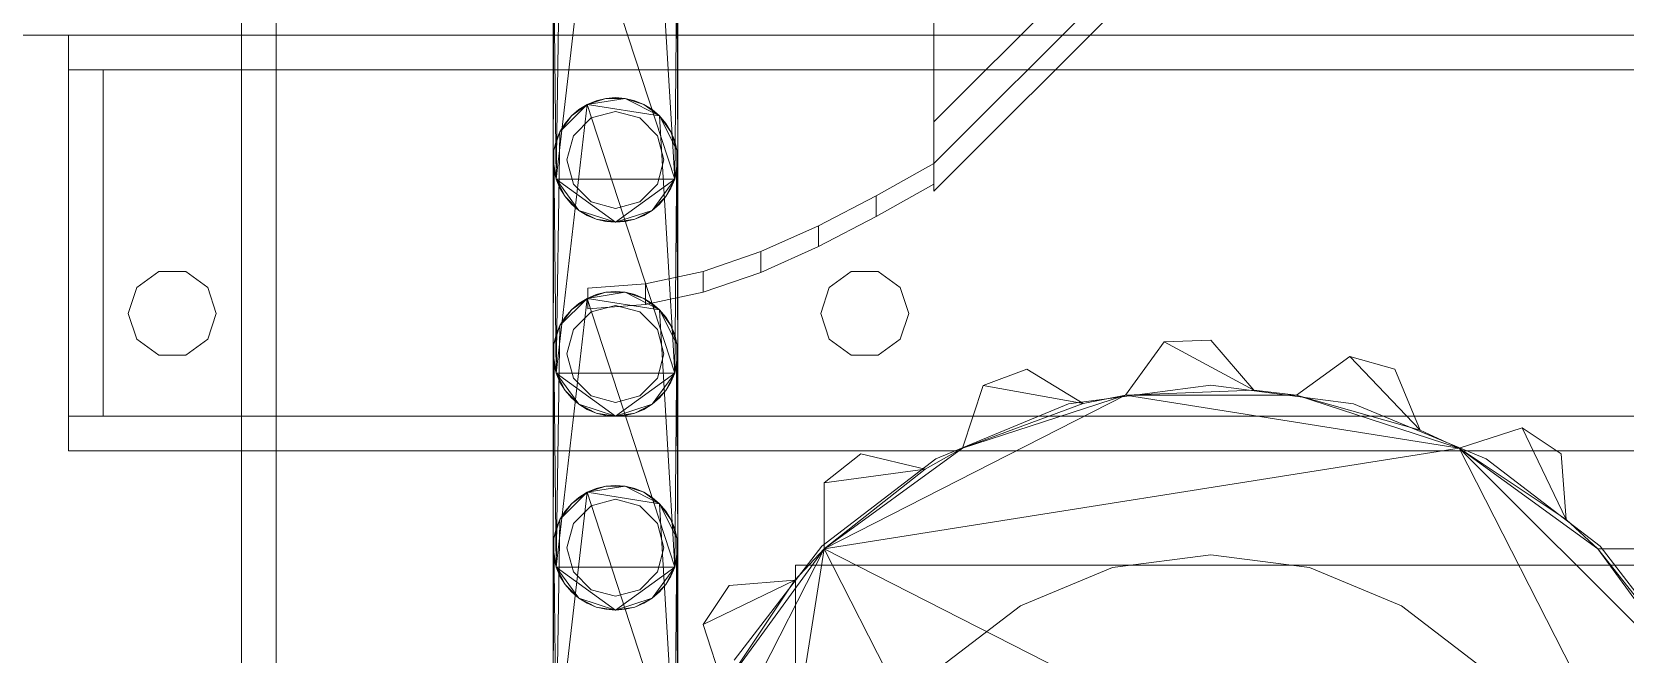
# Model space of a CAD drawing. Header units: millimetres. Extents: x -1970 to 59977, y -50268 to 6837.
# Drawn here: x 58219 to 58449.1, y 1407.1 to 1497 of the extents above; entities that cross this region are included whole.
import ezdxf

# ---------------------------------------------------------------- set-up
doc = ezdxf.new("R2010")
doc.units = ezdxf.units.MM
doc.layers.add('lateral_secador', color=7, linetype='Continuous', lineweight=0)

msp = doc.modelspace()

# ---------------------------------------------------------------- linework, layer by layer
at = {"layer": 'lateral_secador'}
for p, q in [((58249.253, 2556.5), (58249.253, 20)), ((58254.253, 20), (58254.253, 2556.5)), ((58589.253, 1724), (58349.253, 1484)), ((58589.253, 1718), (58349.253, 1478)), ((58589.253, 1714), (58349.253, 1474)), ((58349.253, 1474), (58349.253, 1543)), ((58294.694, 1475.719), (58299.167, 1514.519)), ((58299.167, 1514.519), (58311.812, 1475.719)), ((58309.616, 1512.864), (58311.812, 1475.719)), ((58294.694, 1475.719), (58295.233, 1510.586)), ((58294.253, 1478.5), (58294.364, 1507.908)), ((58294.694, 1475.719), (58294.364, 1507.908)), ((58312.142, 1507.908), (58311.812, 1475.719)), ((58312.142, 1507.908), (58312.253, 1478.5)), ((58294.253, 1506.5), (58294.253, 1478.5)), ((58312.253, 1478.5), (58312.253, 1506.5)), ((58199.253, 1496.5), (58579.253, 1496.5)), ((58224.253, 1496.5), (58554.253, 1496.5)), ((58224.253, 1496.5), (58224.253, 1491.5)), ((58224.253, 1491.5), (58554.253, 1491.5)), ((58224.253, 1491.5), (58229.253, 1491.5)), ((58224.253, 1491.5), (58224.253, 1441.5)), ((58229.253, 1441.5), (58229.253, 1491.5)), ((58294.694, 1447.719), (58299.167, 1486.519)), ((58295.233, 1482.586), (58299.167, 1486.519)), ((58296.89, 1484.864), (58299.167, 1486.519)), ((58299.167, 1486.519), (58297.962, 1485.781)), ((58299.167, 1486.519), (58301.845, 1487.389)), ((58299.167, 1486.519), (58304.661, 1487.389)), ((58300.472, 1487.059), (58299.167, 1486.519)), ((58299.167, 1486.519), (58309.616, 1484.864)), ((58299.167, 1486.519), (58311.812, 1447.719)), ((58301.845, 1487.389), (58300.472, 1487.059)), ((58303.253, 1487.5), (58301.845, 1487.389)), ((58301.845, 1487.389), (58304.661, 1487.389)), ((58304.661, 1487.389), (58303.253, 1487.5)), ((58304.661, 1487.389), (58307.339, 1486.519)), ((58306.034, 1487.059), (58304.661, 1487.389)), ((58304.661, 1487.389), (58309.616, 1484.864)), ((58307.339, 1486.519), (58306.034, 1487.059)), ((58307.339, 1486.519), (58309.616, 1484.864)), ((58308.544, 1485.781), (58307.339, 1486.519)), ((58295.233, 1482.586), (58296.89, 1484.864)), ((58296.89, 1484.864), (58295.972, 1483.79)), ((58297.962, 1485.781), (58296.89, 1484.864)), ((58299.753, 1484.562), (58297.191, 1482)), ((58303.253, 1485.5), (58299.753, 1484.562)), ((58306.753, 1484.562), (58303.253, 1485.5)), ((58309.315, 1482), (58306.753, 1484.562)), ((58309.616, 1484.864), (58308.544, 1485.781)), ((58309.616, 1484.864), (58311.272, 1482.586)), ((58310.534, 1483.79), (58309.616, 1484.864)), ((58309.616, 1484.864), (58312.142, 1479.908)), ((58309.616, 1484.864), (58311.812, 1447.719)), ((58294.364, 1479.908), (58295.233, 1482.586)), ((58295.233, 1482.586), (58294.694, 1481.281)), ((58294.694, 1447.719), (58295.233, 1482.586)), ((58295.972, 1483.79), (58295.233, 1482.586)), ((58297.191, 1482), (58296.253, 1478.5)), ((58310.253, 1478.5), (58309.315, 1482)), ((58311.272, 1482.586), (58310.534, 1483.79)), ((58311.272, 1482.586), (58312.142, 1479.908)), ((58311.812, 1481.281), (58311.272, 1482.586)), ((58349.253, 1484), (58349.253, 1478)), ((58294.253, 1450.5), (58294.364, 1479.908)), ((58294.364, 1479.908), (58294.253, 1478.5)), ((58294.694, 1481.281), (58294.364, 1479.908)), ((58294.694, 1447.719), (58294.364, 1479.908)), ((58312.142, 1479.908), (58311.812, 1481.281)), ((58312.142, 1479.908), (58311.812, 1447.719)), ((58312.142, 1479.908), (58312.253, 1450.5)), ((58312.253, 1478.5), (58312.142, 1479.908)), ((58294.253, 1478.5), (58294.253, 1450.5)), ((58294.694, 1475.719), (58294.253, 1478.5)), ((58294.253, 1478.5), (58294.364, 1477.092)), ((58296.253, 1478.5), (58297.191, 1475)), ((58309.315, 1475), (58310.253, 1478.5)), ((58312.253, 1478.5), (58311.812, 1475.719)), ((58312.142, 1477.092), (58312.253, 1478.5)), ((58312.253, 1450.5), (58312.253, 1478.5)), ((58349.253, 1478), (58340.92, 1473.341)), ((58349.253, 1478), (58349.253, 1474)), ((58349.253, 1475), (58349.253, 1478)), ((58294.364, 1477.092), (58294.694, 1475.719)), ((58295.972, 1473.21), (58294.694, 1475.719)), ((58294.694, 1475.719), (58295.233, 1474.414)), ((58297.962, 1471.219), (58294.694, 1475.719)), ((58303.253, 1469.5), (58294.694, 1475.719)), ((58311.812, 1475.719), (58294.694, 1475.719)), ((58297.191, 1475), (58299.753, 1472.438)), ((58311.812, 1475.719), (58303.253, 1469.5)), ((58306.753, 1472.438), (58309.315, 1475)), ((58311.812, 1475.719), (58308.544, 1471.219)), ((58311.812, 1475.719), (58310.534, 1473.21)), ((58311.272, 1474.414), (58311.812, 1475.719)), ((58311.812, 1475.719), (58312.142, 1477.092)), ((58349.253, 1475), (58340.92, 1470.341)), ((58295.233, 1474.414), (58295.972, 1473.21)), ((58297.962, 1471.219), (58295.972, 1473.21)), ((58295.972, 1473.21), (58296.89, 1472.136)), ((58310.534, 1473.21), (58308.544, 1471.219)), ((58309.616, 1472.136), (58310.534, 1473.21)), ((58310.534, 1473.21), (58311.272, 1474.414)), ((58340.92, 1473.341), (58332.586, 1469)), ((58340.92, 1473.341), (58340.92, 1470.341)), ((58296.89, 1472.136), (58297.962, 1471.219)), ((58300.472, 1469.941), (58297.962, 1471.219)), ((58297.962, 1471.219), (58299.167, 1470.481)), ((58303.253, 1469.5), (58297.962, 1471.219)), ((58299.167, 1470.481), (58300.472, 1469.941)), ((58299.753, 1472.438), (58303.253, 1471.5)), ((58303.253, 1471.5), (58306.753, 1472.438)), ((58308.544, 1471.219), (58303.253, 1469.5)), ((58308.544, 1471.219), (58306.034, 1469.941)), ((58306.034, 1469.941), (58307.339, 1470.481)), ((58307.339, 1470.481), (58308.544, 1471.219)), ((58308.544, 1471.219), (58309.616, 1472.136)), ((58340.92, 1470.341), (58332.586, 1466)), ((58303.253, 1469.5), (58300.472, 1469.941)), ((58300.472, 1469.941), (58301.845, 1469.611)), ((58301.845, 1469.611), (58303.253, 1469.5)), ((58306.034, 1469.941), (58303.253, 1469.5)), ((58303.253, 1469.5), (58304.661, 1469.611)), ((58304.661, 1469.611), (58306.034, 1469.941)), ((58332.586, 1469), (58324.253, 1465.272)), ((58332.586, 1469), (58332.586, 1466)), ((58332.586, 1466), (58324.253, 1462.272)), ((58324.253, 1465.272), (58315.92, 1462.412)), ((58324.253, 1465.272), (58324.253, 1462.272)), ((58237.291, 1462.389), (58234.116, 1460.082)), ((58241.215, 1462.389), (58237.291, 1462.389)), ((58244.39, 1460.082), (58241.215, 1462.389)), ((58315.92, 1462.412), (58307.586, 1460.613)), ((58315.92, 1462.412), (58315.92, 1459.412)), ((58324.253, 1462.272), (58315.92, 1459.412)), ((58337.291, 1462.389), (58334.116, 1460.082)), ((58341.215, 1462.389), (58337.291, 1462.389)), ((58344.39, 1460.082), (58341.215, 1462.389)), ((58234.116, 1460.082), (58232.903, 1456.35)), ((58245.603, 1456.35), (58244.39, 1460.082)), ((58299.167, 1458.519), (58301.845, 1459.389)), ((58299.167, 1458.519), (58304.661, 1459.389)), ((58300.472, 1459.059), (58299.167, 1458.519)), ((58307.586, 1460.613), (58299.253, 1460)), ((58299.253, 1460), (58299.253, 1457)), ((58301.845, 1459.389), (58300.472, 1459.059)), ((58303.253, 1459.5), (58301.845, 1459.389)), ((58301.845, 1459.389), (58304.661, 1459.389)), ((58304.661, 1459.389), (58303.253, 1459.5)), ((58304.661, 1459.389), (58307.339, 1458.519)), ((58306.034, 1459.059), (58304.661, 1459.389)), ((58304.661, 1459.389), (58309.616, 1456.864)), ((58307.339, 1458.519), (58306.034, 1459.059)), ((58307.586, 1460.613), (58307.586, 1457.613)), ((58315.92, 1459.412), (58307.586, 1457.613)), ((58334.116, 1460.082), (58332.903, 1456.35)), ((58345.603, 1456.35), (58344.39, 1460.082)), ((58294.694, 1419.719), (58299.167, 1458.519)), ((58295.233, 1454.586), (58299.167, 1458.519)), ((58295.233, 1454.586), (58296.89, 1456.864)), ((58296.89, 1456.864), (58295.972, 1455.79)), ((58296.89, 1456.864), (58299.167, 1458.519)), ((58297.962, 1457.781), (58296.89, 1456.864)), ((58299.753, 1456.562), (58297.191, 1454)), ((58299.167, 1458.519), (58297.962, 1457.781)), ((58299.167, 1458.519), (58309.616, 1456.864)), ((58299.167, 1458.519), (58311.812, 1419.719)), ((58307.586, 1457.613), (58299.253, 1457)), ((58303.253, 1457.5), (58299.753, 1456.562)), ((58306.753, 1456.562), (58303.253, 1457.5)), ((58309.315, 1454), (58306.753, 1456.562)), ((58307.339, 1458.519), (58309.616, 1456.864)), ((58308.544, 1457.781), (58307.339, 1458.519)), ((58309.616, 1456.864), (58308.544, 1457.781)), ((58309.616, 1456.864), (58311.272, 1454.586)), ((58310.534, 1455.79), (58309.616, 1456.864)), ((58309.616, 1456.864), (58312.142, 1451.908)), ((58309.616, 1456.864), (58311.812, 1419.719)), ((58232.903, 1456.35), (58234.116, 1452.618)), ((58244.39, 1452.618), (58245.603, 1456.35)), ((58294.364, 1451.908), (58295.233, 1454.586)), ((58295.233, 1454.586), (58294.694, 1453.281)), ((58294.694, 1419.719), (58295.233, 1454.586)), ((58295.972, 1455.79), (58295.233, 1454.586)), ((58311.272, 1454.586), (58310.534, 1455.79)), ((58311.272, 1454.586), (58312.142, 1451.908)), ((58311.812, 1453.281), (58311.272, 1454.586)), ((58332.903, 1456.35), (58334.116, 1452.618)), ((58344.39, 1452.618), (58345.603, 1456.35)), ((58234.116, 1452.618), (58237.291, 1450.311)), ((58241.215, 1450.311), (58244.39, 1452.618)), ((58294.253, 1422.5), (58294.364, 1451.908)), ((58294.364, 1451.908), (58294.253, 1450.5)), ((58294.694, 1453.281), (58294.364, 1451.908)), ((58294.694, 1419.719), (58294.364, 1451.908)), ((58297.191, 1454), (58296.253, 1450.5)), ((58310.253, 1450.5), (58309.315, 1454)), ((58312.142, 1451.908), (58311.812, 1453.281)), ((58312.142, 1451.908), (58311.812, 1419.719)), ((58312.142, 1451.908), (58312.253, 1422.5)), ((58312.253, 1450.5), (58312.142, 1451.908)), ((58334.116, 1452.618), (58337.291, 1450.311)), ((58341.215, 1450.311), (58344.39, 1452.618)), ((58382.505, 1452.235), (58376.896, 1444.527)), ((58389.253, 1452.5), (58382.505, 1452.235)), ((58382.505, 1452.235), (58395.452, 1445.256)), ((58395.452, 1445.256), (58389.253, 1452.5)), ((58237.291, 1450.311), (58241.215, 1450.311)), ((58294.253, 1450.5), (58294.253, 1422.5)), ((58294.694, 1447.719), (58294.253, 1450.5)), ((58294.253, 1450.5), (58294.364, 1449.092)), ((58296.253, 1450.5), (58297.191, 1447)), ((58309.315, 1447), (58310.253, 1450.5)), ((58312.253, 1450.5), (58311.812, 1447.719)), ((58312.142, 1449.092), (58312.253, 1450.5)), ((58312.253, 1422.5), (58312.253, 1450.5)), ((58337.291, 1450.311), (58341.215, 1450.311)), ((58409.329, 1450.124), (58401.61, 1444.527)), ((58409.329, 1450.124), (58419.485, 1439.486)), ((58415.829, 1448.291), (58409.329, 1450.124)), ((58294.364, 1449.092), (58294.694, 1447.719)), ((58295.972, 1445.21), (58294.694, 1447.719)), ((58294.694, 1447.719), (58295.233, 1446.414)), ((58297.962, 1443.219), (58294.694, 1447.719)), ((58303.253, 1441.5), (58294.694, 1447.719)), ((58311.812, 1447.719), (58294.694, 1447.719)), ((58311.812, 1447.719), (58303.253, 1441.5)), ((58311.812, 1447.719), (58308.544, 1443.219)), ((58311.812, 1447.719), (58310.534, 1445.21)), ((58311.272, 1446.414), (58311.812, 1447.719)), ((58311.812, 1447.719), (58312.142, 1449.092)), ((58362.677, 1448.291), (58356.343, 1445.954)), ((58370.812, 1443.317), (58362.677, 1448.291)), ((58419.485, 1439.486), (58415.829, 1448.291)), ((58295.233, 1446.414), (58295.972, 1445.21)), ((58297.962, 1443.219), (58295.972, 1445.21)), ((58295.972, 1445.21), (58296.89, 1444.136)), ((58297.191, 1447), (58299.753, 1444.438)), ((58306.753, 1444.438), (58309.315, 1447)), ((58310.534, 1445.21), (58308.544, 1443.219)), ((58309.616, 1444.136), (58310.534, 1445.21)), ((58310.534, 1445.21), (58311.272, 1446.414)), ((58356.343, 1445.954), (58353.388, 1436.89)), ((58356.343, 1445.954), (58370.812, 1443.317)), ((58389.253, 1446), (58368.677, 1443.291)), ((58376.896, 1444.527), (58395.452, 1445.256)), ((58409.829, 1443.291), (58389.253, 1446)), ((58401.61, 1444.527), (58395.452, 1445.256)), ((58296.89, 1444.136), (58297.962, 1443.219)), ((58300.472, 1441.941), (58297.962, 1443.219)), ((58297.962, 1443.219), (58299.167, 1442.481)), ((58303.253, 1441.5), (58297.962, 1443.219)), ((58299.753, 1444.438), (58303.253, 1443.5)), ((58303.253, 1443.5), (58306.753, 1444.438)), ((58308.544, 1443.219), (58303.253, 1441.5)), ((58308.544, 1443.219), (58306.034, 1441.941)), ((58307.339, 1442.481), (58308.544, 1443.219)), ((58308.544, 1443.219), (58309.616, 1444.136)), ((58333.392, 1422.361), (58376.896, 1444.527)), ((58368.677, 1443.291), (58349.503, 1435.349)), ((58353.388, 1436.89), (58376.896, 1444.527)), ((58353.388, 1436.89), (58370.812, 1443.317)), ((58376.896, 1444.527), (58370.812, 1443.317)), ((58376.896, 1444.527), (58401.61, 1444.527)), ((58376.896, 1444.527), (58425.118, 1436.89)), ((58401.61, 1444.527), (58419.485, 1439.486)), ((58401.61, 1444.527), (58425.118, 1436.89)), ((58429.003, 1435.349), (58409.829, 1443.291)), ((58224.253, 1441.5), (58554.253, 1441.5)), ((58224.253, 1441.5), (58224.253, 1436.5)), ((58224.253, 1441.5), (58229.253, 1441.5)), ((58299.167, 1442.481), (58300.472, 1441.941)), ((58303.253, 1441.5), (58300.472, 1441.941)), ((58300.472, 1441.941), (58301.845, 1441.611)), ((58301.845, 1441.611), (58303.253, 1441.5)), ((58306.034, 1441.941), (58303.253, 1441.5)), ((58303.253, 1441.5), (58304.661, 1441.611)), ((58304.661, 1441.611), (58306.034, 1441.941)), ((58306.034, 1441.941), (58307.339, 1442.481)), ((58425.118, 1436.89), (58419.485, 1439.486)), ((58434.189, 1439.827), (58425.118, 1436.89)), ((58434.189, 1439.827), (58440.56, 1426.572)), ((58439.802, 1436.075), (58434.189, 1439.827)), ((58224.253, 1436.5), (58554.253, 1436.5)), ((58333.392, 1422.361), (58353.388, 1436.89)), ((58333.392, 1422.361), (58425.118, 1436.89)), ((58338.704, 1436.075), (58333.401, 1431.895)), ((58347.976, 1433.859), (58338.704, 1436.075)), ((58353.388, 1436.89), (58347.976, 1433.859)), ((58425.118, 1436.89), (58440.56, 1426.572)), ((58425.118, 1436.89), (58445.114, 1422.361)), ((58425.118, 1436.89), (58459.642, 1402.365)), ((58425.118, 1436.89), (58467.28, 1354.142)), ((58440.56, 1426.572), (58439.802, 1436.075)), ((58349.503, 1435.349), (58333.038, 1422.715)), ((58333.392, 1422.361), (58347.976, 1433.859)), ((58333.401, 1431.895), (58347.976, 1433.859)), ((58445.468, 1422.715), (58429.003, 1435.349)), ((58299.167, 1430.519), (58301.845, 1431.389)), ((58299.167, 1430.519), (58304.661, 1431.389)), ((58301.845, 1431.389), (58300.472, 1431.059)), ((58303.253, 1431.5), (58301.845, 1431.389)), ((58301.845, 1431.389), (58304.661, 1431.389)), ((58304.661, 1431.389), (58303.253, 1431.5)), ((58304.661, 1431.389), (58307.339, 1430.519)), ((58306.034, 1431.059), (58304.661, 1431.389)), ((58304.661, 1431.389), (58309.616, 1428.864)), ((58333.401, 1431.895), (58333.392, 1422.361)), ((58294.694, 1391.719), (58299.167, 1430.519)), ((58295.233, 1426.586), (58299.167, 1430.519)), ((58295.233, 1426.586), (58296.89, 1428.864)), ((58296.89, 1428.864), (58295.972, 1427.79)), ((58296.89, 1428.864), (58299.167, 1430.519)), ((58297.962, 1429.781), (58296.89, 1428.864)), ((58299.167, 1430.519), (58297.962, 1429.781)), ((58300.472, 1431.059), (58299.167, 1430.519)), ((58299.167, 1430.519), (58309.616, 1428.864)), ((58299.167, 1430.519), (58311.812, 1391.719)), ((58303.253, 1429.5), (58299.753, 1428.562)), ((58306.753, 1428.562), (58303.253, 1429.5)), ((58307.339, 1430.519), (58306.034, 1431.059)), ((58307.339, 1430.519), (58309.616, 1428.864)), ((58308.544, 1429.781), (58307.339, 1430.519)), ((58309.616, 1428.864), (58308.544, 1429.781)), ((58309.616, 1428.864), (58311.272, 1426.586)), ((58310.534, 1427.79), (58309.616, 1428.864)), ((58309.616, 1428.864), (58312.142, 1423.908)), ((58309.616, 1428.864), (58311.812, 1391.719)), ((58294.364, 1423.908), (58295.233, 1426.586)), ((58295.233, 1426.586), (58294.694, 1425.281)), ((58294.694, 1391.719), (58295.233, 1426.586)), ((58295.972, 1427.79), (58295.233, 1426.586)), ((58299.753, 1428.562), (58297.191, 1426)), ((58309.315, 1426), (58306.753, 1428.562)), ((58311.272, 1426.586), (58310.534, 1427.79)), ((58311.272, 1426.586), (58312.142, 1423.908)), ((58311.812, 1425.281), (58311.272, 1426.586)), ((58445.114, 1422.361), (58440.56, 1426.572)), ((58294.694, 1425.281), (58294.364, 1423.908)), ((58297.191, 1426), (58296.253, 1422.5)), ((58310.253, 1422.5), (58309.315, 1426)), ((58312.142, 1423.908), (58311.812, 1425.281)), ((58294.253, 1394.5), (58294.364, 1423.908)), ((58294.364, 1423.908), (58294.253, 1422.5)), ((58294.253, 1422.5), (58294.253, 1394.5)), ((58294.694, 1419.719), (58294.253, 1422.5)), ((58294.253, 1422.5), (58294.364, 1421.092)), ((58294.694, 1391.719), (58294.364, 1423.908)), ((58296.253, 1422.5), (58297.191, 1419)), ((58309.315, 1419), (58310.253, 1422.5)), ((58311.226, 1378.858), (58333.392, 1422.361)), ((58312.142, 1423.908), (58311.812, 1391.719)), ((58312.253, 1422.5), (58311.812, 1419.719)), ((58312.142, 1423.908), (58312.253, 1394.5)), ((58312.253, 1422.5), (58312.142, 1423.908)), ((58312.142, 1421.092), (58312.253, 1422.5)), ((58312.253, 1394.5), (58312.253, 1422.5)), ((58318.864, 1402.365), (58333.392, 1422.361)), ((58318.864, 1330.635), (58333.392, 1422.361)), ((58333.038, 1422.715), (58320.404, 1406.25)), ((58333.392, 1422.361), (58329.181, 1417.806)), ((58333.392, 1422.361), (58467.28, 1354.142)), ((58401.61, 1288.473), (58333.392, 1422.361)), ((58445.114, 1422.361), (58456.612, 1407.777)), ((58454.647, 1422.353), (58445.114, 1422.361)), ((58445.114, 1422.361), (58459.642, 1402.365)), ((58458.102, 1406.25), (58445.468, 1422.715)), ((58294.364, 1421.092), (58294.694, 1419.719)), ((58295.972, 1417.21), (58294.694, 1419.719)), ((58294.694, 1419.719), (58295.233, 1418.414)), ((58297.962, 1415.219), (58294.694, 1419.719)), ((58303.253, 1413.5), (58294.694, 1419.719)), ((58311.812, 1419.719), (58294.694, 1419.719)), ((58311.812, 1419.719), (58303.253, 1413.5)), ((58311.812, 1419.719), (58308.544, 1415.219)), ((58311.812, 1419.719), (58310.534, 1417.21)), ((58311.272, 1418.414), (58311.812, 1419.719)), ((58311.812, 1419.719), (58312.142, 1421.092)), ((58329.253, 1420), (58609.253, 1420)), ((58329.253, 1420), (58329.253, 1390)), ((58375.018, 1419.626), (58361.753, 1414.131)), ((58389.253, 1421.5), (58375.018, 1419.626)), ((58403.488, 1419.626), (58389.253, 1421.5)), ((58416.753, 1414.131), (58403.488, 1419.626)), ((58295.233, 1418.414), (58295.972, 1417.21)), ((58297.191, 1419), (58299.753, 1416.438)), ((58306.753, 1416.438), (58309.315, 1419)), ((58310.534, 1417.21), (58311.272, 1418.414)), ((58315.927, 1411.435), (58329.181, 1417.806)), ((58318.864, 1402.365), (58329.181, 1417.806)), ((58329.181, 1417.806), (58319.677, 1417.05)), ((58297.962, 1415.219), (58295.972, 1417.21)), ((58295.972, 1417.21), (58296.89, 1416.136)), ((58296.89, 1416.136), (58297.962, 1415.219)), ((58300.472, 1413.941), (58297.962, 1415.219)), ((58297.962, 1415.219), (58299.167, 1414.481)), ((58303.253, 1413.5), (58297.962, 1415.219)), ((58299.753, 1416.438), (58303.253, 1415.5)), ((58303.253, 1415.5), (58306.753, 1416.438)), ((58308.544, 1415.219), (58303.253, 1413.5)), ((58308.544, 1415.219), (58306.034, 1413.941)), ((58307.339, 1414.481), (58308.544, 1415.219)), ((58310.534, 1417.21), (58308.544, 1415.219)), ((58308.544, 1415.219), (58309.616, 1416.136)), ((58309.616, 1416.136), (58310.534, 1417.21)), ((58319.677, 1417.05), (58315.927, 1411.435)), ((58299.167, 1414.481), (58300.472, 1413.941)), ((58303.253, 1413.5), (58300.472, 1413.941)), ((58300.472, 1413.941), (58301.845, 1413.611)), ((58301.845, 1413.611), (58303.253, 1413.5)), ((58306.034, 1413.941), (58303.253, 1413.5)), ((58303.253, 1413.5), (58304.661, 1413.611)), ((58304.661, 1413.611), (58306.034, 1413.941)), ((58306.034, 1413.941), (58307.339, 1414.481)), ((58361.753, 1414.131), (58350.362, 1405.391)), ((58428.144, 1405.391), (58416.753, 1414.131)), ((58315.927, 1411.435), (58318.864, 1402.365))]:
    msp.add_line(p, q, dxfattribs=at)

doc.saveas('drawing.dxf')
